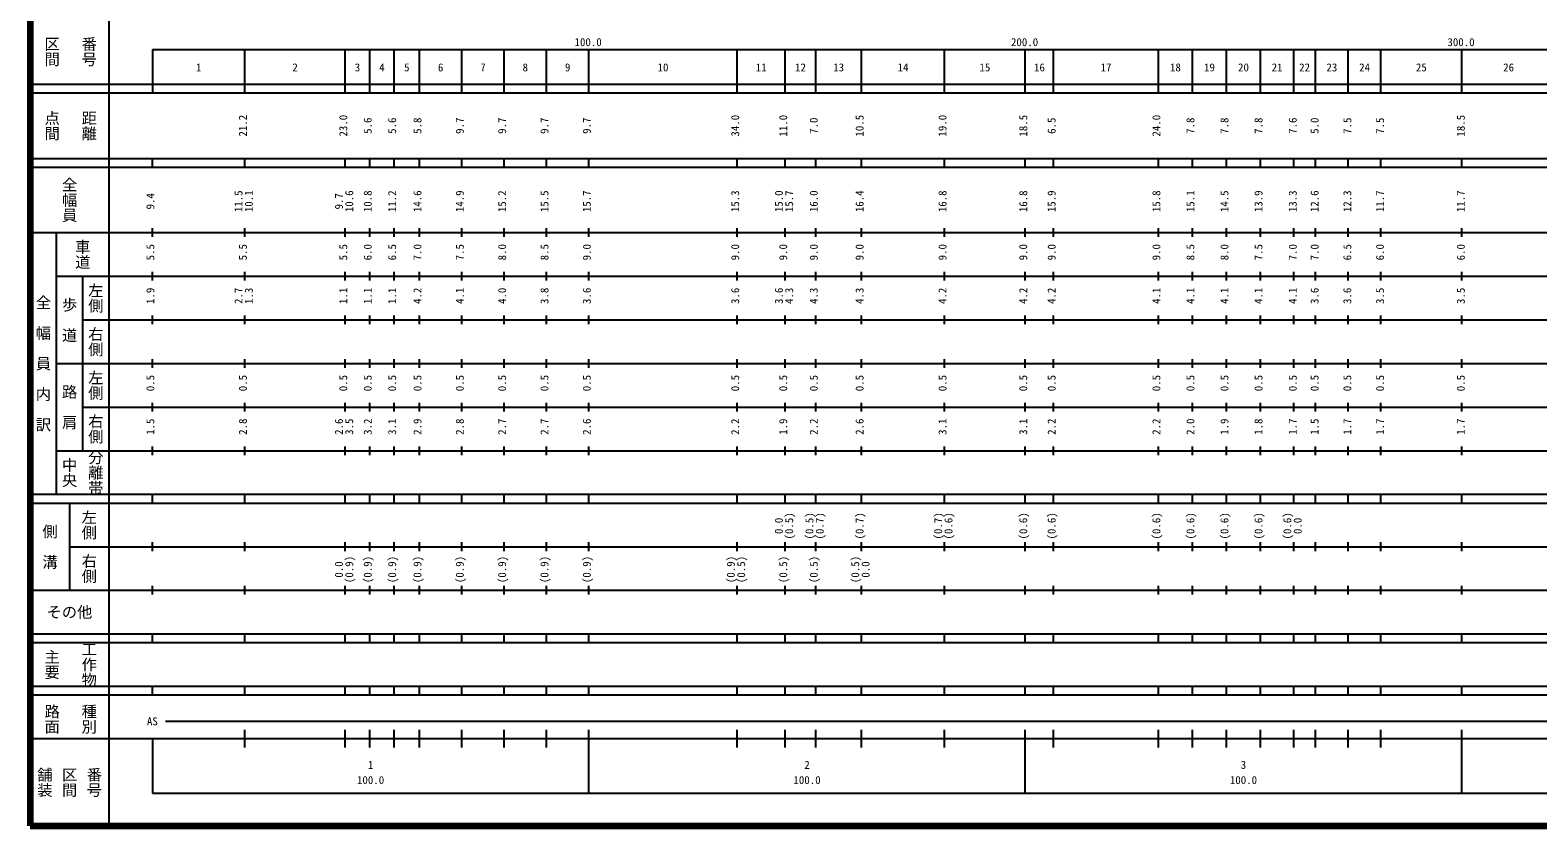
# Model space of a CAD drawing. Units: millimetres on the paper, enlarged 1000 times. Extents: x 40000 to 680000, y 20000 to 380000.
# Drawn here: x 40000 to 385446, y 20000 to 202409 of the extents above; entities that cross this region are included whole.
import ezdxf
from ezdxf.enums import TextEntityAlignment as Align

# ---------------------------------------------------------------- set-up
doc = ezdxf.new("R2010")
doc.units = ezdxf.units.MM
doc.header["$LTSCALE"] = 1000
doc.layers.add('M-TTL', color=2, linetype='Continuous', lineweight=140)
doc.layers.add('M-TTL-BAND', color=7, linetype='Continuous', lineweight=25)
doc.styles.add('@ＭＳ ゴシック', font='')
doc.styles.add('ＭＳ ゴシック', font='')
doc.styles.get('@ＭＳ ゴシック').set_extended_font_data('@MS Gothic')
doc.styles.get('ＭＳ ゴシック').set_extended_font_data('MS Gothic')

msp = doc.modelspace()

# ---------------------------------------------------------------- linework, layer by layer
at = {"layer": 'M-TTL'}
for p, q in [((40000, 380000), (40000, 20000)), ((40000, 20000), (680000, 20000))]:
    msp.add_line(p, q, dxfattribs=at)
at = {"layer": 'M-TTL-BAND'}
for p, q in [((58000, 370000), (58000, 20000)), ((68000, 198000), (579000, 198000)), ((68000, 198000), (68000, 188000)), ((89200, 188000), (89200, 198000)), ((112200, 188000), (112200, 198000)), ((117800, 188000), (117800, 198000)), ((123400, 188000), (123400, 198000)), ((129200, 188000), (129200, 198000)), ((138900, 188000), (138900, 198000)), ((148600, 188000), (148600, 198000)), ((158300, 188000), (158300, 198000)), ((168000, 188000), (168000, 198000)), ((202000, 188000), (202000, 198000)), ((213000, 188000), (213000, 198000)), ((220000, 188000), (220000, 198000)), ((230500, 188000), (230500, 198000)), ((249500, 188000), (249500, 198000)), ((268000, 188000), (268000, 198000)), ((274500, 188000), (274500, 198000)), ((298500, 188000), (298500, 198000)), ((306300, 188000), (306300, 198000)), ((314100, 188000), (314100, 198000)), ((321900, 188000), (321900, 198000)), ((329500, 188000), (329500, 198000)), ((334500, 188000), (334500, 198000)), ((342000, 188000), (342000, 198000)), ((349500, 188000), (349500, 198000)), ((368000, 188000), (368000, 198000)), ((40000, 190000), (579000, 190000)), ((40000, 188000), (579000, 188000)), ((40000, 173000), (579000, 173000)), ((68000, 171000), (68000, 173000)), ((89200, 171000), (89200, 173000)), ((112200, 171000), (112200, 173000)), ((117800, 171000), (117800, 173000)), ((123400, 171000), (123400, 173000)), ((129200, 171000), (129200, 173000)), ((138900, 171000), (138900, 173000)), ((148600, 171000), (148600, 173000)), ((158300, 171000), (158300, 173000)), ((168000, 171000), (168000, 173000)), ((202000, 171000), (202000, 173000)), ((213000, 171000), (213000, 173000)), ((220000, 171000), (220000, 173000)), ((230500, 171000), (230500, 173000)), ((249500, 171000), (249500, 173000)), ((268000, 171000), (268000, 173000)), ((274500, 171000), (274500, 173000)), ((298500, 171000), (298500, 173000)), ((306300, 171000), (306300, 173000)), ((314100, 171000), (314100, 173000)), ((321900, 171000), (321900, 173000)), ((329500, 171000), (329500, 173000)), ((334500, 171000), (334500, 173000)), ((342000, 171000), (342000, 173000)), ((349500, 171000), (349500, 173000)), ((368000, 171000), (368000, 173000)), ((40000, 171000), (579000, 171000)), ((40000, 156000), (579000, 156000)), ((46000, 96000), (46000, 156000)), ((68000, 155000), (68000, 157000)), ((89200, 155000), (89200, 157000)), ((112200, 155000), (112200, 157000)), ((117800, 155000), (117800, 157000)), ((123400, 155000), (123400, 157000)), ((129200, 155000), (129200, 157000)), ((138900, 155000), (138900, 157000)), ((148600, 155000), (148600, 157000)), ((158300, 155000), (158300, 157000)), ((168000, 155000), (168000, 157000)), ((202000, 155000), (202000, 157000)), ((213000, 155000), (213000, 157000)), ((220000, 155000), (220000, 157000)), ((230500, 155000), (230500, 157000)), ((249500, 155000), (249500, 157000)), ((268000, 155000), (268000, 157000)), ((274500, 155000), (274500, 157000)), ((298500, 155000), (298500, 157000)), ((306300, 155000), (306300, 157000)), ((314100, 155000), (314100, 157000)), ((321900, 155000), (321900, 157000)), ((329500, 155000), (329500, 157000)), ((334500, 155000), (334500, 157000)), ((342000, 155000), (342000, 157000)), ((349500, 155000), (349500, 157000)), ((368000, 155000), (368000, 157000)), ((46000, 146000), (579000, 146000)), ((52000, 146000), (52000, 106000)), ((68000, 145000), (68000, 147000)), ((89200, 145000), (89200, 147000)), ((112200, 145000), (112200, 147000)), ((117800, 145000), (117800, 147000)), ((123400, 145000), (123400, 147000)), ((129200, 145000), (129200, 147000)), ((138900, 145000), (138900, 147000)), ((148600, 145000), (148600, 147000)), ((158300, 145000), (158300, 147000)), ((168000, 145000), (168000, 147000)), ((202000, 145000), (202000, 147000)), ((213000, 145000), (213000, 147000)), ((220000, 145000), (220000, 147000)), ((230500, 145000), (230500, 147000)), ((249500, 145000), (249500, 147000)), ((268000, 145000), (268000, 147000)), ((274500, 145000), (274500, 147000)), ((298500, 145000), (298500, 147000)), ((306300, 145000), (306300, 147000)), ((314100, 145000), (314100, 147000)), ((321900, 145000), (321900, 147000)), ((329500, 145000), (329500, 147000)), ((334500, 145000), (334500, 147000)), ((342000, 145000), (342000, 147000)), ((349500, 145000), (349500, 147000)), ((368000, 145000), (368000, 147000)), ((52000, 136000), (579000, 136000)), ((68000, 135000), (68000, 137000)), ((89200, 135000), (89200, 137000)), ((112200, 135000), (112200, 137000)), ((117800, 135000), (117800, 137000)), ((123400, 135000), (123400, 137000)), ((129200, 135000), (129200, 137000)), ((138900, 135000), (138900, 137000)), ((148600, 135000), (148600, 137000)), ((158300, 135000), (158300, 137000)), ((168000, 135000), (168000, 137000)), ((202000, 135000), (202000, 137000)), ((213000, 135000), (213000, 137000)), ((220000, 135000), (220000, 137000)), ((230500, 135000), (230500, 137000)), ((249500, 135000), (249500, 137000)), ((268000, 135000), (268000, 137000)), ((274500, 135000), (274500, 137000)), ((298500, 135000), (298500, 137000)), ((306300, 135000), (306300, 137000)), ((314100, 135000), (314100, 137000)), ((321900, 135000), (321900, 137000)), ((329500, 135000), (329500, 137000)), ((334500, 135000), (334500, 137000)), ((342000, 135000), (342000, 137000)), ((349500, 135000), (349500, 137000)), ((368000, 135000), (368000, 137000)), ((46000, 126000), (579000, 126000)), ((68000, 125000), (68000, 127000)), ((89200, 125000), (89200, 127000)), ((112200, 125000), (112200, 127000)), ((117800, 125000), (117800, 127000)), ((123400, 125000), (123400, 127000)), ((129200, 125000), (129200, 127000)), ((138900, 125000), (138900, 127000)), ((148600, 125000), (148600, 127000)), ((158300, 125000), (158300, 127000)), ((168000, 125000), (168000, 127000)), ((202000, 125000), (202000, 127000)), ((213000, 125000), (213000, 127000)), ((220000, 125000), (220000, 127000)), ((230500, 125000), (230500, 127000)), ((249500, 125000), (249500, 127000)), ((268000, 125000), (268000, 127000)), ((274500, 125000), (274500, 127000)), ((298500, 125000), (298500, 127000)), ((306300, 125000), (306300, 127000)), ((314100, 125000), (314100, 127000)), ((321900, 125000), (321900, 127000)), ((329500, 125000), (329500, 127000)), ((334500, 125000), (334500, 127000)), ((342000, 125000), (342000, 127000)), ((349500, 125000), (349500, 127000)), ((368000, 125000), (368000, 127000)), ((52000, 116000), (579000, 116000)), ((68000, 115000), (68000, 117000)), ((89200, 115000), (89200, 117000)), ((112200, 115000), (112200, 117000)), ((117800, 115000), (117800, 117000)), ((123400, 115000), (123400, 117000)), ((129200, 115000), (129200, 117000)), ((138900, 115000), (138900, 117000)), ((148600, 115000), (148600, 117000)), ((158300, 115000), (158300, 117000)), ((168000, 115000), (168000, 117000)), ((202000, 115000), (202000, 117000)), ((213000, 115000), (213000, 117000)), ((220000, 115000), (220000, 117000)), ((230500, 115000), (230500, 117000)), ((249500, 115000), (249500, 117000)), ((268000, 115000), (268000, 117000)), ((274500, 115000), (274500, 117000)), ((298500, 115000), (298500, 117000)), ((306300, 115000), (306300, 117000)), ((314100, 115000), (314100, 117000)), ((321900, 115000), (321900, 117000)), ((329500, 115000), (329500, 117000)), ((334500, 115000), (334500, 117000)), ((342000, 115000), (342000, 117000)), ((349500, 115000), (349500, 117000)), ((368000, 115000), (368000, 117000)), ((46000, 106000), (579000, 106000)), ((68000, 105000), (68000, 107000)), ((89200, 105000), (89200, 107000)), ((112200, 105000), (112200, 107000)), ((117800, 105000), (117800, 107000)), ((123400, 105000), (123400, 107000)), ((129200, 105000), (129200, 107000)), ((138900, 105000), (138900, 107000)), ((148600, 105000), (148600, 107000)), ((158300, 105000), (158300, 107000)), ((168000, 105000), (168000, 107000)), ((202000, 105000), (202000, 107000)), ((213000, 105000), (213000, 107000)), ((220000, 105000), (220000, 107000)), ((230500, 105000), (230500, 107000)), ((249500, 105000), (249500, 107000)), ((268000, 105000), (268000, 107000)), ((274500, 105000), (274500, 107000)), ((298500, 105000), (298500, 107000)), ((306300, 105000), (306300, 107000)), ((314100, 105000), (314100, 107000)), ((321900, 105000), (321900, 107000)), ((329500, 105000), (329500, 107000)), ((334500, 105000), (334500, 107000)), ((342000, 105000), (342000, 107000)), ((349500, 105000), (349500, 107000)), ((368000, 105000), (368000, 107000)), ((40000, 96000), (579000, 96000)), ((40000, 94000), (579000, 94000)), ((49000, 94000), (49000, 74000)), ((68000, 94000), (68000, 96000)), ((89200, 94000), (89200, 96000)), ((112200, 94000), (112200, 96000)), ((117800, 94000), (117800, 96000)), ((123400, 94000), (123400, 96000)), ((129200, 94000), (129200, 96000)), ((138900, 94000), (138900, 96000)), ((148600, 94000), (148600, 96000)), ((158300, 94000), (158300, 96000)), ((168000, 94000), (168000, 96000)), ((202000, 94000), (202000, 96000)), ((213000, 94000), (213000, 96000)), ((220000, 94000), (220000, 96000)), ((230500, 94000), (230500, 96000)), ((249500, 94000), (249500, 96000)), ((268000, 94000), (268000, 96000)), ((274500, 94000), (274500, 96000)), ((298500, 94000), (298500, 96000)), ((306300, 94000), (306300, 96000)), ((314100, 94000), (314100, 96000)), ((321900, 94000), (321900, 96000)), ((329500, 94000), (329500, 96000)), ((334500, 94000), (334500, 96000)), ((342000, 94000), (342000, 96000)), ((349500, 94000), (349500, 96000)), ((368000, 94000), (368000, 96000)), ((49000, 84000), (579000, 84000)), ((68000, 83000), (68000, 85000)), ((89200, 83000), (89200, 85000)), ((112200, 83000), (112200, 85000)), ((117800, 83000), (117800, 85000)), ((123400, 83000), (123400, 85000)), ((129200, 83000), (129200, 85000)), ((138900, 83000), (138900, 85000)), ((148600, 83000), (148600, 85000)), ((158300, 83000), (158300, 85000)), ((168000, 83000), (168000, 85000)), ((202000, 83000), (202000, 85000)), ((213000, 83000), (213000, 85000)), ((220000, 83000), (220000, 85000)), ((230500, 83000), (230500, 85000)), ((249500, 83000), (249500, 85000)), ((268000, 83000), (268000, 85000)), ((274500, 83000), (274500, 85000)), ((298500, 83000), (298500, 85000)), ((306300, 83000), (306300, 85000)), ((314100, 83000), (314100, 85000)), ((321900, 83000), (321900, 85000)), ((329500, 83000), (329500, 85000)), ((334500, 83000), (334500, 85000)), ((342000, 83000), (342000, 85000)), ((349500, 83000), (349500, 85000)), ((368000, 83000), (368000, 85000)), ((40000, 74000), (579000, 74000)), ((68000, 73000), (68000, 75000)), ((89200, 73000), (89200, 75000)), ((112200, 73000), (112200, 75000)), ((117800, 73000), (117800, 75000)), ((123400, 73000), (123400, 75000)), ((129200, 73000), (129200, 75000)), ((138900, 73000), (138900, 75000)), ((148600, 73000), (148600, 75000)), ((158300, 73000), (158300, 75000)), ((168000, 73000), (168000, 75000)), ((202000, 73000), (202000, 75000)), ((213000, 73000), (213000, 75000)), ((220000, 73000), (220000, 75000)), ((230500, 73000), (230500, 75000)), ((249500, 73000), (249500, 75000)), ((268000, 73000), (268000, 75000)), ((274500, 73000), (274500, 75000)), ((298500, 73000), (298500, 75000)), ((306300, 73000), (306300, 75000)), ((314100, 73000), (314100, 75000)), ((321900, 73000), (321900, 75000)), ((329500, 73000), (329500, 75000)), ((334500, 73000), (334500, 75000)), ((342000, 73000), (342000, 75000)), ((349500, 73000), (349500, 75000)), ((368000, 73000), (368000, 75000)), ((40000, 64000), (579000, 64000)), ((68000, 62000), (68000, 64000)), ((89200, 62000), (89200, 64000)), ((112200, 62000), (112200, 64000)), ((117800, 62000), (117800, 64000)), ((123400, 62000), (123400, 64000)), ((129200, 62000), (129200, 64000)), ((138900, 62000), (138900, 64000)), ((148600, 62000), (148600, 64000)), ((158300, 62000), (158300, 64000)), ((168000, 62000), (168000, 64000)), ((202000, 62000), (202000, 64000)), ((213000, 62000), (213000, 64000)), ((220000, 62000), (220000, 64000)), ((230500, 62000), (230500, 64000)), ((249500, 62000), (249500, 64000)), ((268000, 62000), (268000, 64000)), ((274500, 62000), (274500, 64000)), ((298500, 62000), (298500, 64000)), ((306300, 62000), (306300, 64000)), ((314100, 62000), (314100, 64000)), ((321900, 62000), (321900, 64000)), ((329500, 62000), (329500, 64000)), ((334500, 62000), (334500, 64000)), ((342000, 62000), (342000, 64000)), ((349500, 62000), (349500, 64000)), ((368000, 62000), (368000, 64000)), ((40000, 62000), (579000, 62000)), ((40000, 52000), (579000, 52000)), ((68000, 50000), (68000, 52000)), ((89200, 50000), (89200, 52000)), ((112200, 50000), (112200, 52000)), ((117800, 50000), (117800, 52000)), ((123400, 50000), (123400, 52000)), ((129200, 50000), (129200, 52000)), ((138900, 50000), (138900, 52000)), ((148600, 50000), (148600, 52000)), ((158300, 50000), (158300, 52000)), ((168000, 50000), (168000, 52000)), ((202000, 50000), (202000, 52000)), ((213000, 50000), (213000, 52000)), ((220000, 50000), (220000, 52000)), ((230500, 50000), (230500, 52000)), ((249500, 50000), (249500, 52000)), ((268000, 50000), (268000, 52000)), ((274500, 50000), (274500, 52000)), ((298500, 50000), (298500, 52000)), ((306300, 50000), (306300, 52000)), ((314100, 50000), (314100, 52000)), ((321900, 50000), (321900, 52000)), ((329500, 50000), (329500, 52000)), ((334500, 50000), (334500, 52000)), ((342000, 50000), (342000, 52000)), ((349500, 50000), (349500, 52000)), ((368000, 50000), (368000, 52000)), ((40000, 50000), (579000, 50000)), ((71000, 44000), (565000, 44000)), ((89200, 38000), (89200, 42000)), ((112200, 38000), (112200, 42000)), ((117800, 38000), (117800, 42000)), ((123400, 38000), (123400, 42000)), ((129200, 38000), (129200, 42000)), ((138900, 38000), (138900, 42000)), ((148600, 38000), (148600, 42000)), ((158300, 38000), (158300, 42000)), ((168000, 27500), (168000, 42000)), ((202000, 38000), (202000, 42000)), ((213000, 38000), (213000, 42000)), ((220000, 38000), (220000, 42000)), ((230500, 38000), (230500, 42000)), ((249500, 38000), (249500, 42000)), ((268000, 27500), (268000, 42000)), ((274500, 38000), (274500, 42000)), ((298500, 38000), (298500, 42000)), ((306300, 38000), (306300, 42000)), ((314100, 38000), (314100, 42000)), ((321900, 38000), (321900, 42000)), ((329500, 38000), (329500, 42000)), ((334500, 38000), (334500, 42000)), ((342000, 38000), (342000, 42000)), ((349500, 38000), (349500, 42000)), ((368000, 27500), (368000, 42000)), ((40000, 40000), (579000, 40000)), ((68000, 40000), (68000, 27500)), ((68000, 27500), (579000, 27500))]:
    msp.add_line(p, q, dxfattribs=at)

# ---------------------------------------------------------------- texts
at = {"layer": 'M-TTL-BAND', "style": '@ＭＳ ゴシック'}
for s, p in [('区間', (45000, 197500)), ('番号', (53500, 197500)), ('点間', (45000, 180500)), ('距離', (53500, 180500)), ('全幅員', (49000, 163500)), ('車道', (52000, 151000)), ('左側', (55000, 141000)), ('全\u3000幅\u3000員\u3000内\u3000訳', (43000, 126000)), ('歩\u3000道', (49000, 136000)), ('右側', (55000, 131000)), ('路\u3000肩', (49000, 116000)), ('左側', (55000, 121000)), ('右側', (55000, 111000)), ('中央', (49000, 101000)), ('分離帯', (55000, 101000)), ('左側', (53500, 89000)), ('側\u3000溝', (44500, 84000)), ('右側', (53500, 79000)), ('主要', (45000, 57000)), ('工作物', (53500, 57000)), ('路面', (45000, 44500)), ('種別', (53500, 44500)), ('舗装', (43333, 30000)), ('区間', (49000, 30000)), ('番号', (54667, 30000))]:
    msp.add_text(s, height=2566, rotation=270, dxfattribs=at).set_placement(p, align=Align.MIDDLE_CENTER)
at = {"layer": 'M-TTL-BAND', "style": 'ＭＳ ゴシック'}
for s, p in [('100.0', (167844, 198195)), ('200.0', (267844, 198195)), ('300.0', (367844, 198195)), ('1', (78600, 192405)), ('2', (100700, 192405)), ('3', (115000, 192405)), ('4', (120600, 192405)), ('5', (126300, 192405)), ('6', (134050, 192405)), ('7', (143750, 192405)), ('8', (153450, 192405)), ('9', (163150, 192405)), ('10', (185000, 192405)), ('11', (207500, 192405)), ('12', (216500, 192405)), ('13', (225250, 192405)), ('14', (240000, 192405)), ('15', (258750, 192405)), ('16', (271250, 192405)), ('17', (286500, 192405)), ('18', (302400, 192405)), ('19', (310200, 192405)), ('20', (318000, 192405)), ('21', (325700, 192405)), ('22', (332000, 192405)), ('23', (338250, 192405)), ('24', (345750, 192405)), ('25', (358750, 192405)), ('26', (378750, 192405)), ('AS', (68000, 42500)), ('1', (118000, 32523)), ('2', (218000, 32523)), ('3', (318000, 32523)), ('100.0', (118000, 29033)), ('100.0', (218000, 29033)), ('100.0', (318000, 29033))]:
    msp.add_text(s, height=1833, dxfattribs=at).set_placement(p, align=Align.BOTTOM_CENTER)
for s, p in [('21.2', (90200, 180500)), ('23.0', (113200, 180500)), ('5.6', (118800, 180500)), ('5.6', (124400, 180500)), ('5.8', (130200, 180500)), ('9.7', (139900, 180500)), ('9.7', (149600, 180500)), ('9.7', (159300, 180500)), ('9.7', (169000, 180500)), ('34.0', (203000, 180500)), ('11.0', (214000, 180500)), ('7.0', (221000, 180500)), ('10.5', (231500, 180500)), ('19.0', (250500, 180500)), ('18.5', (269000, 180500)), ('6.5', (275500, 180500)), ('24.0', (299500, 180500)), ('7.8', (307300, 180500)), ('7.8', (315100, 180500)), ('7.8', (322900, 180500)), ('7.6', (330750, 180500)), ('5.0', (335750, 180500)), ('7.5', (343250, 180500)), ('7.5', (350750, 180500)), ('18.5', (369250, 180500)), ('9.4', (69000, 163174)), ('11.5', (89200, 163174)), ('10.1', (91570, 163174)), ('9.7', (112200, 163174)), ('10.6', (114570, 163174)), ('10.8', (118800, 163174)), ('11.2', (124400, 163174)), ('14.6', (130200, 163174)), ('14.9', (139900, 163174)), ('15.2', (149600, 163174)), ('15.5', (159300, 163174)), ('15.7', (169000, 163174)), ('15.3', (203000, 163174)), ('15.0', (213000, 163174)), ('15.7', (215370, 163174)), ('16.0', (221000, 163174)), ('16.4', (231500, 163174)), ('16.8', (250500, 163174)), ('16.8', (269000, 163174)), ('15.9', (275500, 163174)), ('15.8', (299500, 163174)), ('15.1', (307300, 163174)), ('14.5', (315100, 163174)), ('13.9', (322900, 163174)), ('13.3', (330750, 163174)), ('12.6', (335750, 163174)), ('12.3', (343250, 163174)), ('11.7', (350750, 163174)), ('11.7', (369250, 163174)), ('5.5', (69000, 151500)), ('5.5', (90200, 151500)), ('5.5', (113200, 151500)), ('6.0', (118800, 151500)), ('6.5', (124400, 151500)), ('7.0', (130200, 151500)), ('7.5', (139900, 151500)), ('8.0', (149600, 151500)), ('8.5', (159300, 151500)), ('9.0', (169000, 151500)), ('9.0', (203000, 151500)), ('9.0', (214000, 151500)), ('9.0', (221000, 151500)), ('9.0', (231500, 151500)), ('9.0', (250500, 151500)), ('9.0', (269000, 151500)), ('9.0', (275500, 151500)), ('9.0', (299500, 151500)), ('8.5', (307300, 151500)), ('8.0', (315100, 151500)), ('7.5', (322900, 151500)), ('7.0', (330750, 151500)), ('7.0', (335750, 151500)), ('6.5', (343250, 151500)), ('6.0', (350750, 151500)), ('6.0', (369250, 151500)), ('1.9', (69000, 141500)), ('2.7', (89200, 141500)), ('1.3', (91570, 141500)), ('1.1', (113200, 141500)), ('1.1', (118800, 141500)), ('1.1', (124400, 141500)), ('4.2', (130200, 141500)), ('4.1', (139900, 141500)), ('4.0', (149600, 141500)), ('3.8', (159300, 141500)), ('3.6', (169000, 141500)), ('3.6', (203000, 141500)), ('3.6', (213000, 141500)), ('4.3', (215370, 141500)), ('4.3', (221000, 141500)), ('4.3', (231500, 141500)), ('4.2', (250500, 141500)), ('4.2', (269000, 141500)), ('4.2', (275500, 141500)), ('4.1', (299500, 141500)), ('4.1', (307300, 141500)), ('4.1', (315100, 141500)), ('4.1', (322900, 141500)), ('4.1', (330750, 141500)), ('3.6', (335750, 141500)), ('3.6', (343250, 141500)), ('3.5', (350750, 141500)), ('3.5', (369250, 141500)), ('0.5', (69000, 121500)), ('0.5', (90200, 121500)), ('0.5', (113200, 121500)), ('0.5', (118800, 121500)), ('0.5', (124400, 121500)), ('0.5', (130200, 121500)), ('0.5', (139900, 121500)), ('0.5', (149600, 121500)), ('0.5', (159300, 121500)), ('0.5', (169000, 121500)), ('0.5', (203000, 121500)), ('0.5', (214000, 121500)), ('0.5', (221000, 121500)), ('0.5', (231500, 121500)), ('0.5', (250500, 121500)), ('0.5', (269000, 121500)), ('0.5', (275500, 121500)), ('0.5', (299500, 121500)), ('0.5', (307300, 121500)), ('0.5', (315100, 121500)), ('0.5', (322900, 121500)), ('0.5', (330750, 121500)), ('0.5', (335750, 121500)), ('0.5', (343250, 121500)), ('0.5', (350750, 121500)), ('0.5', (369250, 121500)), ('1.5', (69000, 111500)), ('2.8', (90200, 111500)), ('2.6', (112200, 111500)), ('3.5', (114570, 111500)), ('3.2', (118800, 111500)), ('3.1', (124400, 111500)), ('2.9', (130200, 111500)), ('2.8', (139900, 111500)), ('2.7', (149600, 111500)), ('2.7', (159300, 111500)), ('2.6', (169000, 111500)), ('2.2', (203000, 111500)), ('1.9', (214000, 111500)), ('2.2', (221000, 111500)), ('2.6', (231500, 111500)), ('3.1', (250500, 111500)), ('3.1', (269000, 111500)), ('2.2', (275500, 111500)), ('2.2', (299500, 111500)), ('2.0', (307300, 111500)), ('1.9', (315100, 111500)), ('1.8', (322900, 111500)), ('1.7', (330750, 111500)), ('1.5', (335750, 111500)), ('1.7', (343250, 111500)), ('1.7', (350750, 111500)), ('1.7', (369250, 111500)), ('0.0', (213000, 88764)), ('(0.5)', (215370, 88764)), ('(0.5)', (220000, 88764)), ('(0.7)', (222370, 88764)), ('(0.7)', (231500, 88764)), ('(0.7)', (249500, 88764)), ('(0.6)', (251870, 88764)), ('(0.6)', (269000, 88764)), ('(0.6)', (275500, 88764)), ('(0.6)', (299500, 88764)), ('(0.6)', (307300, 88764)), ('(0.6)', (315100, 88764)), ('(0.6)', (322900, 88764)), ('(0.6)', (329500, 88764)), ('0.0', (331870, 88764)), ('0.0', (112200, 78764)), ('(0.9)', (114570, 78764)), ('(0.9)', (118800, 78764)), ('(0.9)', (124400, 78764)), ('(0.9)', (130200, 78764)), ('(0.9)', (139900, 78764)), ('(0.9)', (149600, 78764)), ('(0.9)', (159300, 78764)), ('(0.9)', (169000, 78764)), ('(0.9)', (202000, 78764)), ('(0.5)', (204370, 78764)), ('(0.5)', (214000, 78764)), ('(0.5)', (221000, 78764)), ('(0.5)', (230500, 78764)), ('0.0', (232870, 78764))]:
    msp.add_text(s, height=1833, rotation=90, dxfattribs=at).set_placement(p, align=Align.BOTTOM_CENTER)
msp.add_text('その他', height=2566, dxfattribs=at).set_placement((49000, 69000), align=Align.MIDDLE_CENTER)

doc.saveas('drawing.dxf')
